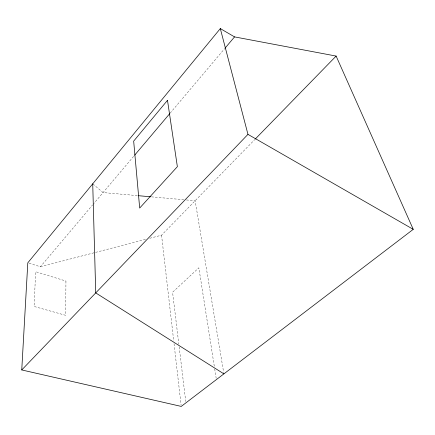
<?xml version="1.0" encoding="UTF-8"?>
<svg xmlns="http://www.w3.org/2000/svg" width="435" height="435" viewBox="0 0 435 435"><rect width="100%" height="100%" fill="white"/><g stroke="black" fill="none" stroke-linecap="round" stroke-linejoin="round"><path stroke-width="0.33" stroke-dasharray="2.17 1.63" d="M29.063 263.213L40.401 266.764L92.546 205.021M92.987 204.504L134.181 155.73M170.123 113.176L224.471 48.829M149.765 238.271L161.554 235.199L254.752 139.57M40.401 266.764L146.492 239.125M137.34 195.609L103.062 192.569L92.726 183.826M151.456 196.859L183.717 199.719M186.408 199.959L195.146 200.731L223.672 372.529M214.281 366.21L198.849 267.791L172.581 292.249L178.834 344.183M214.7 368.891L216.173 378.26M179.16 346.885L185.74 401.516M161.554 235.199L173.728 341.029M174.038 343.726L181.096 405.067M65.946 281.053L65.652 315.321L34.071 306.457L35.675 271.723L65.946 281.053"/><path stroke-width="0.65" d="M21.75 369.946L27.802 262.822L220.311 28.585L234.552 36.893L336.13 56.072L413.25 229.343L181.254 406.415L21.75 369.946L247.961 134.371L220.311 28.585M134.622 155.208L169.683 113.693M224.911 48.312L234.552 36.893M255.225 139.08L336.13 56.072M138.689 195.728L150.782 196.799M247.961 134.371L413.25 229.343M223.894 373.866L95.733 292.902L92.726 183.826M167.491 100.316L133.67 141.119L139.684 208.055L177.366 166.67L167.491 100.316"/></g></svg>
